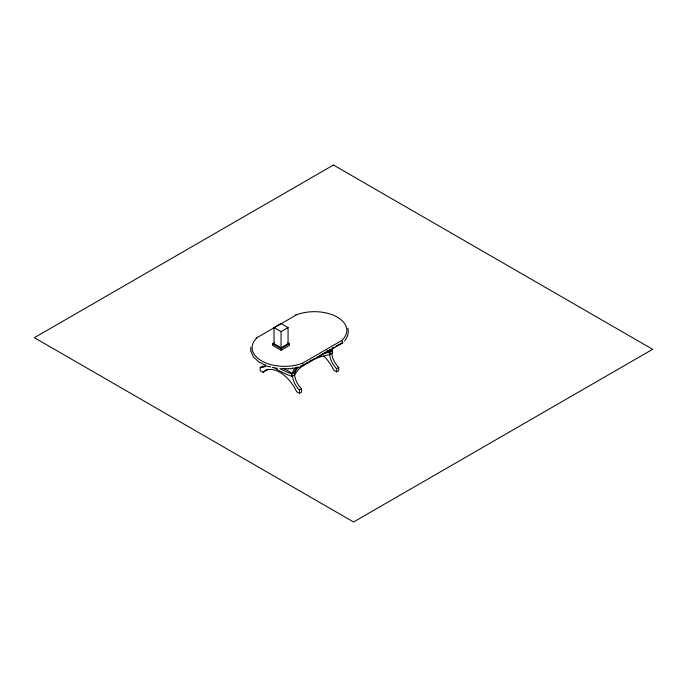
<?xml version="1.0" encoding="UTF-8"?>
<svg xmlns="http://www.w3.org/2000/svg" width="687" height="687" viewBox="0 0 687 687"><rect width="100%" height="100%" fill="white"/><g stroke="black" fill="none" stroke-linecap="round" stroke-linejoin="round"><path stroke-width="1.03" d="M331.83 350.92L331.838 350.353A14.676 8.467 60 0 1 332.482 347.991M294.723 371.976L294.809 371.083A14.676 8.467 60 0 1 297.05 367.176M300.717 366.128A14.676 8.467 60 0 1 301.576 366.231L299.472 367.451A14.676 8.467 60 0 0 292.705 372.294L292.576 373.582L283.482 368.335M265.337 366.085A14.676 8.467 60 0 1 262.322 366.231L260.218 367.451L260.218 370.688L263.027 372.302A29.739 17.166 60 0 1 296.672 391.727L299.472 393.35L301.576 392.131L301.576 388.894A14.676 8.467 60 0 1 294.68 375.368L294.749 371.581L292.645 372.792M250.772 347.218L250.824 350.868M344.522 340.95C347.57 337.549 349.159 332.654 347.828 328.18M274.036 327.562L281.043 323.517L288.059 327.562L288.059 343.749L281.043 347.802L274.036 343.749L274.036 327.562L281.043 331.615L288.059 327.562M256.277 338.408A1.494 0.953 53.8 0 1 257.419 337.394L296.672 314.732A32.409 18.712 0 0 1 337.326 317.162A32.409 18.712 0 0 1 341.533 340.632A1.494 0.953 53.8 0 1 342.701 342.22A1.494 0.953 53.8 0 1 341.843 343.165M287.776 342.779L289.459 343.749L289.459 345.372L281.043 350.224L272.636 345.372L272.636 343.749L274.319 342.779M272.636 343.749L281.043 348.61L289.459 343.749M263.027 372.302L265.13 371.092A29.739 17.166 60 0 1 267.861 369.211M257.419 337.394A32.409 18.712 0 0 0 261.618 360.873A32.409 18.712 0 0 0 302.28 363.294L341.533 340.632M305.019 364.144L306.84 363.088M308.669 362.04L315.058 358.348M316.887 357.292L330.576 349.391M332.405 348.335L334.234 347.279M336.055 346.222L338.725 344.78A14.676 8.467 60 0 0 338.27 344.711M339.704 344.118L341.533 343.062M302.933 365.853L342.366 343.088M279.918 368.661A82.68 47.738 0 0 0 291.872 373.986L294.68 372.363A54.608 31.525 0 0 1 298.45 367.253M331.289 349.417A82.68 47.738 0 0 1 332.534 350.516L329.726 352.13A54.608 31.525 0 0 0 322.77 353.745M274.293 367.76A82.68 47.738 0 0 0 291.872 376.416L294.68 374.793A54.608 31.525 0 0 1 306.514 363.14M313.65 359.404A54.608 31.525 0 0 1 329.726 354.561L332.534 352.938L332.534 350.516M299.472 393.35L299.472 390.113L301.576 388.894M338.725 367.451L338.725 370.688L336.63 371.899L336.63 368.661L338.725 367.451A14.676 8.467 60 0 1 331.838 353.917L331.83 353.341M292.353 368.507L288.652 368.902M266.822 366.102L268.462 366.652M326.995 350.559L329.726 352.13L329.734 355.136A14.676 8.467 60 0 0 336.63 368.661M336.63 371.899L333.822 370.284A29.739 17.166 60 0 0 323.835 356.124M259.574 362.573L253.34 356.811L250.875 351.177M329.726 354.561L329.734 351.564A14.676 8.467 60 0 1 330.387 349.211M292.576 376.012L292.576 376.579A14.676 8.467 60 0 0 299.472 390.113M291.872 373.986L291.872 376.416M281.043 331.615L281.043 347.802M281.043 348.61L281.043 350.224M266.049 365.029A14.676 8.467 60 0 1 260.218 367.451M336.166 345.93A14.676 8.467 60 0 1 336.63 345.999M307.244 362.693A54.608 31.525 0 0 1 307.999 362.247M309.536 361.388A54.608 31.525 0 0 1 310.335 360.976M311.142 360.572A54.608 31.525 0 0 1 312.8 359.782M332.122 352.577A82.68 47.738 0 0 1 332.534 352.938M302.28 365.724A32.409 18.712 0 0 1 300.708 366.283M297.419 367.236A32.409 18.712 0 0 1 295.702 367.631M293.959 367.974A32.409 18.712 0 0 1 292.181 368.249M288.557 368.636A32.409 18.712 0 0 1 281.206 368.679M277.565 368.344A32.409 18.712 0 0 1 275.779 368.086M274.019 367.768A32.409 18.712 0 0 1 272.292 367.39M270.609 366.961A32.409 18.712 0 0 1 268.969 366.48M265.843 365.355A32.409 18.712 0 0 1 260.356 362.521M295.771 314.972A1.494 0.756 65.5 0 1 296.672 314.732M302.28 363.294A1.494 0.756 65.5 0 1 303.199 365.029A1.494 0.756 65.5 0 1 302.52 365.862M333.444 165.017L34.35 337.695L353.556 521.983L652.65 349.305L333.444 165.017"/></g></svg>
